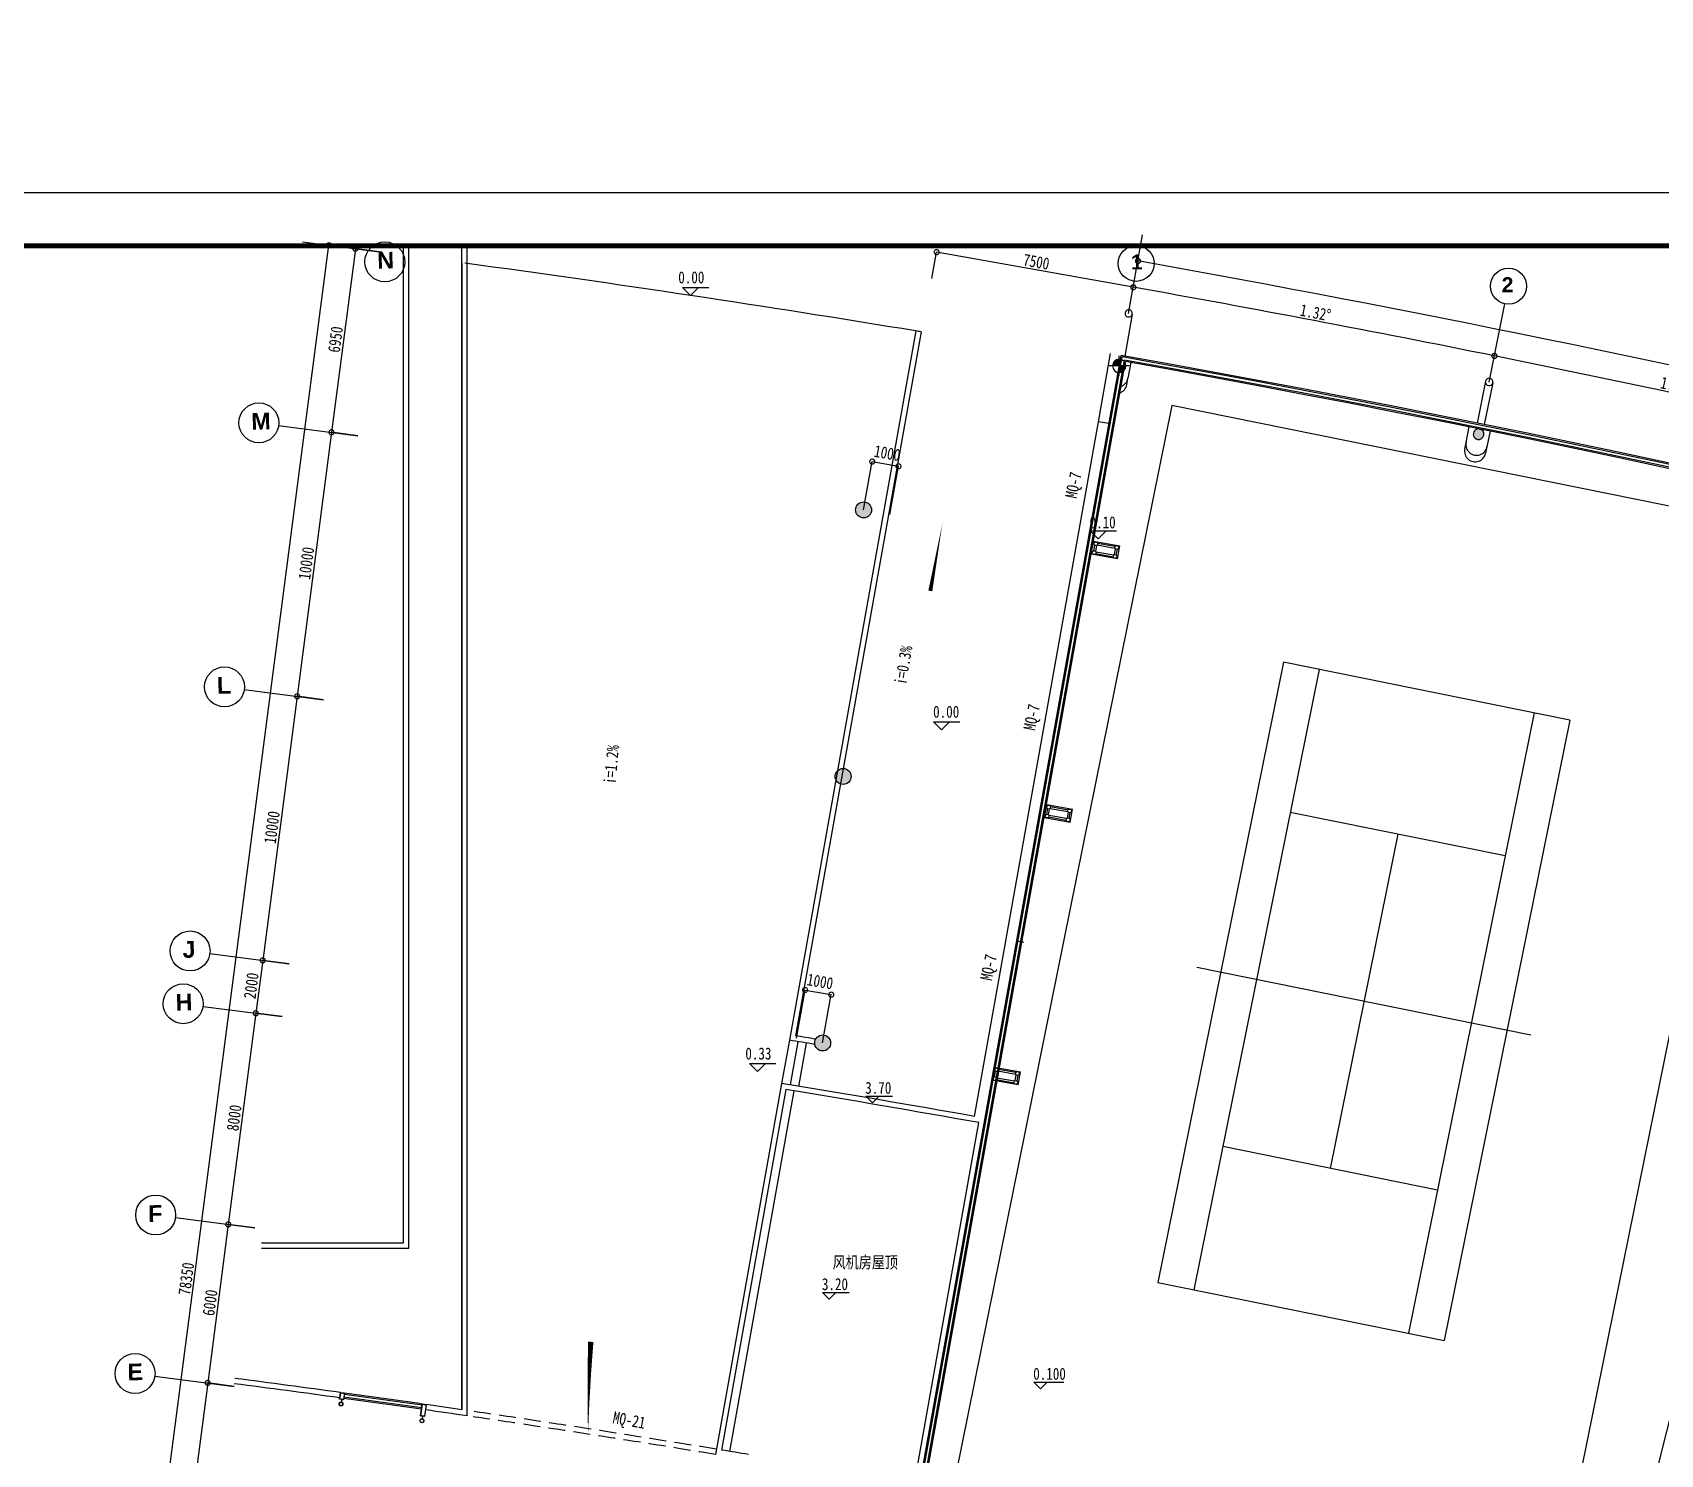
# Model space of a CAD drawing. Extents: x 23317406 to 24383751, y 42324270 to 43451021.
# Drawn here: x 23914445 to 23975572, y 43174654 to 43228047 of the extents above; entities that cross this region are included whole.
import ezdxf

# ---------------------------------------------------------------- set-up
doc = ezdxf.new("R2010")
doc.units = 0
doc.header["$MEASUREMENT"] = 0
doc.linetypes.add('HIDDEN', pattern=[9.525, 6.35, -3.175])
doc.layers.get('0').update_dxf_attribs({"linetype": 'CONTINUOUS'})
doc.layers.get('DEFPOINTS').update_dxf_attribs({"linetype": 'CONTINUOUS'})
for name, color, linetype in [('FRAME', 7, 'CONTINUOUS'), ('场地', 5, 'CONTINUOUS'), ('墙', 7, 'CONTINUOUS'), ('柱填充', 8, 'CONTINUOUS'), ('柱形', 7, 'CONTINUOUS'), ('标注', 7, 'CONTINUOUS'), ('汉字', 7, 'CONTINUOUS'), ('辅助件', 9, 'CONTINUOUS'), ('钢', 4, 'CONTINUOUS'), ('门窗', 7, 'CONTINUOUS')]:
    doc.layers.add(name, color=color, linetype=linetype)
doc.styles.add('Q1', font='SimSun.ttf', dxfattribs={"width": 0.8, "height": 450})
doc.styles.add('Q200', font='SimSun.ttf', dxfattribs={"width": 0.8, "height": 450})
doc.styles.add('T-SG-01$0$Arial', font='ARIALBD.TTF')
doc.dimstyles.new('Q2', dxfattribs={"dimscale": 150, "dimtxt": 2.5, "dimasz": 2.5, "dimexe": 0, "dimexo": 0, "dimgap": 0.5, "dimtad": 1, "dimdec": 4, "dimdsep": 46, "dimtxsty": 'Q200', "dimblk1": 'DOTSMALL', "dimblk2": 'DOTSMALL', "dimsah": 1, "dimcen": 2.5, "dimadec": 0, "dimazin": 0, "dimtfac": 1, "dimtdec": 3, "dimtmove": 2, "dimatfit": 3, "dimldrblk": 'DOTSMALL', "dimfxl": 1, "dimtolj": 1, "dimtzin": 10, "dimarcsym": 0})

# ---------------------------------------------------------------- blocks, each defined once
blk = doc.blocks.new('_DOTSMALL')
at = {"color": 0, "linetype": 'ByBlock', "const_width": 0.5}
blk.add_lwpolyline([(-0.0625, 0, 1), (0.0625, 0, 1)], format="xyb", close=True, dxfattribs=at)
blk = doc.blocks.new('*D104')
at = {"color": 0, "linetype": 'ByBlock'}
for p, q in [((23926566, 43219930), (23925669, 43213038)), ((23927558, 43219801), (23926566, 43219930)), ((23926661, 43212909), (23925669, 43213038))]:
    blk.add_line(p, q, dxfattribs=at)
at = {"layer": 'DEFPOINTS', "color": 0, "linetype": 'ByBlock'}
for p in [(23927558, 43219801), (23925669, 43213038), (23926661, 43212909)]:
    blk.add_point(p, dxfattribs=at)
at = {"color": 0, "linetype": 'ByBlock', "xscale": 375, "yscale": 375, "zscale": 375}
for p, rotation in [((23926566, 43219930), 82.58181283513231), ((23925669, 43213038), 262.5818128351323)]:
    blk.add_blockref('_DOTSMALL', p, dxfattribs=dict(at, rotation=rotation))
at = {"color": 0, "linetype": 'ByBlock', "insert": (23925820, 43216523), "char_height": 450, "attachment_point": 5, "rotation": 82.58181, "style": 'Q200'}
blk.add_mtext('\\A1;6950', dxfattribs=at)
blk = doc.blocks.new('*D105')
at = {"color": 0, "linetype": 'ByBlock'}
for p, q in [((23925669, 43213038), (23924378, 43203122)), ((23926661, 43212909), (23925669, 43213038)), ((23925369, 43202993), (23924378, 43203122))]:
    blk.add_line(p, q, dxfattribs=at)
at = {"layer": 'DEFPOINTS', "color": 0, "linetype": 'ByBlock'}
for p in [(23926661, 43212909), (23924378, 43203122), (23925369, 43202993)]:
    blk.add_point(p, dxfattribs=at)
at = {"color": 0, "linetype": 'ByBlock', "xscale": 375, "yscale": 375, "zscale": 375}
for p, rotation in [((23925669, 43213038), 82.58061064898352), ((23924378, 43203122), 262.5806106489835)]:
    blk.add_blockref('_DOTSMALL', p, dxfattribs=dict(at, rotation=rotation))
at = {"color": 0, "linetype": 'ByBlock', "insert": (23924726, 43208119), "char_height": 450, "attachment_point": 5, "rotation": 82.58061, "style": 'Q200'}
blk.add_mtext('\\A1;10000', dxfattribs=at)
blk = doc.blocks.new('*D106')
at = {"color": 0, "linetype": 'ByBlock'}
for p, q in [((23924378, 43203122), (23923086, 43193205)), ((23925369, 43202993), (23924378, 43203122)), ((23924078, 43193076), (23923086, 43193205))]:
    blk.add_line(p, q, dxfattribs=at)
at = {"layer": 'DEFPOINTS', "color": 0, "linetype": 'ByBlock'}
for p in [(23925369, 43202993), (23923086, 43193205), (23924078, 43193076)]:
    blk.add_point(p, dxfattribs=at)
at = {"color": 0, "linetype": 'ByBlock', "xscale": 375, "yscale": 375, "zscale": 375}
for p, rotation in [((23924378, 43203122), 82.58171975141055), ((23923086, 43193205), 262.5817197514105)]:
    blk.add_blockref('_DOTSMALL', p, dxfattribs=dict(at, rotation=rotation))
at = {"color": 0, "linetype": 'ByBlock', "insert": (23923435, 43198202), "char_height": 450, "attachment_point": 5, "rotation": 82.58172, "style": 'Q200'}
blk.add_mtext('\\A1;10000', dxfattribs=at)
blk = doc.blocks.new('*D107')
at = {"color": 0, "linetype": 'ByBlock'}
for p, q in [((23923087, 43193206), (23922828, 43191222)), ((23924078, 43193076), (23923087, 43193206)), ((23923820, 43191093), (23922828, 43191222))]:
    blk.add_line(p, q, dxfattribs=at)
at = {"layer": 'DEFPOINTS', "color": 0, "linetype": 'ByBlock'}
for p in [(23924078, 43193076), (23922828, 43191222), (23923820, 43191093)]:
    blk.add_point(p, dxfattribs=at)
at = {"color": 0, "linetype": 'ByBlock', "xscale": 375, "yscale": 375, "zscale": 375}
for p, rotation in [((23923087, 43193206), 82.5770579224273), ((23922828, 43191222), 262.5770579224273)]:
    blk.add_blockref('_DOTSMALL', p, dxfattribs=dict(at, rotation=rotation))
at = {"color": 0, "linetype": 'ByBlock', "insert": (23922660, 43192253), "char_height": 450, "attachment_point": 5, "rotation": 82.57706, "style": 'Q200'}
blk.add_mtext('\\A1;2000', dxfattribs=at)
blk = doc.blocks.new('*D108')
at = {"color": 0, "linetype": 'ByBlock'}
for p, q in [((23922828, 43191222), (23921795, 43183289)), ((23923820, 43191093), (23922828, 43191222)), ((23922787, 43183160), (23921795, 43183289))]:
    blk.add_line(p, q, dxfattribs=at)
at = {"layer": 'DEFPOINTS', "color": 0, "linetype": 'ByBlock'}
for p in [(23923820, 43191093), (23921795, 43183289), (23922787, 43183160)]:
    blk.add_point(p, dxfattribs=at)
at = {"color": 0, "linetype": 'ByBlock', "xscale": 375, "yscale": 375, "zscale": 375}
for p, rotation in [((23922828, 43191222), 82.58048096013515), ((23921795, 43183289), 262.5804809601352)]:
    blk.add_blockref('_DOTSMALL', p, dxfattribs=dict(at, rotation=rotation))
at = {"color": 0, "linetype": 'ByBlock', "insert": (23922014, 43187294), "char_height": 450, "attachment_point": 5, "rotation": 82.58048, "style": 'Q200'}
blk.add_mtext('\\A1;8000', dxfattribs=at)
blk = doc.blocks.new('*D109')
at = {"color": 0, "linetype": 'ByBlock'}
for p, q in [((23921795, 43183289), (23921021, 43177339)), ((23922787, 43183160), (23921795, 43183289)), ((23922012, 43177210), (23921021, 43177339))]:
    blk.add_line(p, q, dxfattribs=at)
at = {"layer": 'DEFPOINTS', "color": 0, "linetype": 'ByBlock'}
for p in [(23922787, 43183160), (23921021, 43177339), (23922012, 43177210)]:
    blk.add_point(p, dxfattribs=at)
at = {"color": 0, "linetype": 'ByBlock', "xscale": 375, "yscale": 375, "zscale": 375}
for p, rotation in [((23921795, 43183289), 82.58069057962739), ((23921021, 43177339), 262.5806905796274)]:
    blk.add_blockref('_DOTSMALL', p, dxfattribs=dict(at, rotation=rotation))
at = {"color": 0, "linetype": 'ByBlock', "insert": (23921110, 43180353), "char_height": 450, "attachment_point": 5, "rotation": 82.58069, "style": 'Q200'}
blk.add_mtext('\\A1;6000', dxfattribs=at)
blk = doc.blocks.new('*D110')
at = {"color": 0, "linetype": 'ByBlock'}
for p, q in [((23921021, 43177339), (23919729, 43167423)), ((23922012, 43177210), (23921021, 43177339)), ((23920721, 43167294), (23919729, 43167423))]:
    blk.add_line(p, q, dxfattribs=at)
at = {"layer": 'DEFPOINTS', "color": 0, "linetype": 'ByBlock'}
for p in [(23922012, 43177210), (23919729, 43167423), (23920721, 43167294)]:
    blk.add_point(p, dxfattribs=at)
at = {"color": 0, "linetype": 'ByBlock', "xscale": 375, "yscale": 375, "zscale": 375}
for p, rotation in [((23921021, 43177339), 82.5811036260263), ((23919729, 43167423), 262.5811036260264)]:
    blk.add_blockref('_DOTSMALL', p, dxfattribs=dict(at, rotation=rotation))
at = {"color": 0, "linetype": 'ByBlock', "insert": (23920077, 43172420), "char_height": 450, "attachment_point": 5, "rotation": 82.5811, "style": 'Q200'}
blk.add_mtext('\\A1;10000', dxfattribs=at)
blk = doc.blocks.new('*D113')
at = {"color": 0, "linetype": 'ByBlock'}
for p, q in [((23915459, 43142365), (23925575, 43220059)), ((23927557, 43219801), (23925575, 43220059)), ((23917441, 43142107), (23915459, 43142365))]:
    blk.add_line(p, q, dxfattribs=at)
at = {"layer": 'DEFPOINTS', "color": 0, "linetype": 'ByBlock'}
for p in [(23925575, 43220059), (23927557, 43219801), (23917441, 43142107)]:
    blk.add_point(p, dxfattribs=at)
at = {"color": 0, "linetype": 'ByBlock', "xscale": 375, "yscale": 375, "zscale": 375}
for p, rotation in [((23925575, 43220059), 82.58181509032717), ((23915459, 43142365), 262.5818150903272)]:
    blk.add_blockref('_DOTSMALL', p, dxfattribs=dict(at, rotation=rotation))
at = {"color": 0, "linetype": 'ByBlock', "insert": (23920219, 43181251), "char_height": 450, "attachment_point": 5, "rotation": 82.58182, "style": 'Q200'}
blk.add_mtext('\\A1;78350', dxfattribs=at)
blk = doc.blocks.new('*D123')
at = {"color": 0, "linetype": 'ByBlock'}
blk.add_arc((23850579, 42628619), 599173, 77.24798, 78.56798, dxfattribs=at)
at = {"layer": 'DEFPOINTS', "color": 0, "linetype": 'ByBlock'}
for p in [(23969734, 43217865), (23969139, 43214924), (23978343, 43214011), (23983056, 43213988), (23982614, 43212037)]:
    blk.add_point(p, dxfattribs=at)
at = {"color": 0, "linetype": 'ByBlock', "xscale": 375, "yscale": 375, "zscale": 375}
for p, rotation in [((23969338, 43215904), 168.5679804355514), ((23982835, 43213013), 347.2479804356645)]:
    blk.add_blockref('_DOTSMALL', p, dxfattribs=dict(at, rotation=rotation))
at = {"color": 0, "linetype": 'ByBlock', "insert": (23976158, 43214791), "char_height": 450, "attachment_point": 5, "rotation": 347.90798, "style": 'Q200'}
blk.add_mtext('\\A1;1.32°', dxfattribs=at)
blk = doc.blocks.new('*D124')
at = {"color": 0, "linetype": 'ByBlock'}
blk.add_arc((23850579, 42628619), 599173, 78.56798, 79.88798, dxfattribs=at)
at = {"layer": 'DEFPOINTS', "color": 0, "linetype": 'ByBlock'}
for p in [(23955953, 43219469), (23969734, 43217865), (23955602, 43217500), (23964824, 43216799), (23969139, 43214924)]:
    blk.add_point(p, dxfattribs=at)
at = {"color": 0, "linetype": 'ByBlock', "xscale": 375, "yscale": 375, "zscale": 375}
for p, rotation in [((23955777, 43218484), 169.8879804352466), ((23969338, 43215904), 348.5679804350403)]:
    blk.add_blockref('_DOTSMALL', p, dxfattribs=dict(at, rotation=rotation))
at = {"color": 0, "linetype": 'ByBlock', "insert": (23962621, 43217528), "char_height": 450, "attachment_point": 5, "rotation": 349.22798, "style": 'Q200'}
blk.add_mtext('\\A1;1.32°', dxfattribs=at)
blk = doc.blocks.new('*D125')
at = {"color": 0, "linetype": 'ByBlock'}
blk.add_arc((23850579, 42628619), 600173, 68.00798, 79.88798, dxfattribs=at)
at = {"layer": 'DEFPOINTS', "color": 0, "linetype": 'ByBlock'}
for p in [(23956128, 43220453), (23955602, 43217500), (24036361, 43199313), (24075704, 43186048), (24074581, 43183266)]:
    blk.add_point(p, dxfattribs=at)
at = {"color": 0, "linetype": 'ByBlock', "xscale": 375, "yscale": 375, "zscale": 375}
for p, rotation in [((23955953, 43219469), 169.8879804353957), ((24075330, 43185121), 338.007980435661)]:
    blk.add_blockref('_DOTSMALL', p, dxfattribs=dict(at, rotation=rotation))
at = {"color": 0, "linetype": 'ByBlock', "insert": (24016615, 43205680), "char_height": 450, "attachment_point": 5, "rotation": 343.94798, "style": 'Q200'}
blk.add_mtext('\\A1;11.88°', dxfattribs=at)
blk = doc.blocks.new('A$C78551AF3')
for points in [[(1500, 2500), (1500, 1500), (2500, 1500, 0.4142136)], [(500, 1500, 0.4142136), (1500, 500), (1500, 1500)]]:
    blk.add_hatch(color=256).paths.add_polyline_path(points)
for p, q in [((1500, 0), (1500, 3000)), ((0, 1500), (3000, 1500))]:
    blk.add_line(p, q)
blk.add_circle((1500, 1500), 1000)
blk = doc.blocks.new('A$C5D383393')
at = {"xscale": 0.25, "yscale": 0.25, "zscale": 0.25}
blk.add_blockref('A$C78551AF3', (0, 0), dxfattribs=at)
blk = doc.blocks.new('*D146')
at = {"color": 0, "linetype": 'ByBlock'}
for p, q in [((23948218, 43218816), (23948394, 43219801)), ((23955777, 43218484), (23948394, 43219801)), ((23955602, 43217500), (23955777, 43218484))]:
    blk.add_line(p, q, dxfattribs=at)
at = {"layer": 'DEFPOINTS', "color": 0, "linetype": 'ByBlock'}
for p in [(23948394, 43219801), (23948218, 43218816), (23955602, 43217500)]:
    blk.add_point(p, dxfattribs=at)
at = {"color": 0, "linetype": 'ByBlock', "xscale": 375, "yscale": 375, "zscale": 375}
for p, rotation in [((23948394, 43219801), 169.8879804354521), ((23955777, 43218484), 349.8879804354521)]:
    blk.add_blockref('_DOTSMALL', p, dxfattribs=dict(at, rotation=rotation))
at = {"color": 0, "linetype": 'ByBlock', "insert": (23952138, 43219438), "char_height": 450, "attachment_point": 5, "rotation": 349.88798, "style": 'Q200'}
blk.add_mtext('\\A1;7500', dxfattribs=at)
blk = doc.blocks.new('*D147')
at = {"color": 0, "linetype": 'ByBlock'}
for p, q in [((23945652, 43210121), (23945975, 43211936)), ((23945975, 43211936), (23946960, 43211760)), ((23946636, 43209945), (23946960, 43211760))]:
    blk.add_line(p, q, dxfattribs=at)
at = {"layer": 'DEFPOINTS', "color": 0, "linetype": 'ByBlock'}
for p in [(23946960, 43211760), (23945652, 43210121), (23946636, 43209945)]:
    blk.add_point(p, dxfattribs=at)
at = {"color": 0, "linetype": 'ByBlock', "xscale": 375, "yscale": 375, "zscale": 375}
for p, rotation in [((23945975, 43211936), 169.8879804351034), ((23946960, 43211760), 349.8879804351034)]:
    blk.add_blockref('_DOTSMALL', p, dxfattribs=dict(at, rotation=rotation))
at = {"color": 0, "linetype": 'ByBlock', "insert": (23946540, 43212254), "char_height": 450, "attachment_point": 5, "rotation": 349.88798, "style": 'Q200'}
blk.add_mtext('\\A1;1000', dxfattribs=at)
blk = doc.blocks.new('*D148')
at = {"color": 0, "linetype": 'ByBlock'}
for p, q in [((23943129, 43190280), (23943453, 43192094)), ((23943453, 43192094), (23944437, 43191919)), ((23944113, 43190104), (23944437, 43191919))]:
    blk.add_line(p, q, dxfattribs=at)
at = {"layer": 'DEFPOINTS', "color": 0, "linetype": 'ByBlock'}
for p in [(23944437, 43191919), (23943129, 43190280), (23944113, 43190104)]:
    blk.add_point(p, dxfattribs=at)
at = {"color": 0, "linetype": 'ByBlock', "xscale": 375, "yscale": 375, "zscale": 375}
for p, rotation in [((23943453, 43192094), 169.8879804355611), ((23944437, 43191919), 349.8879804355611)]:
    blk.add_blockref('_DOTSMALL', p, dxfattribs=dict(at, rotation=rotation))
at = {"color": 0, "linetype": 'ByBlock', "insert": (23944017, 43192413), "char_height": 450, "attachment_point": 5, "rotation": 349.88798, "style": 'Q200'}
blk.add_mtext('\\A1;1000', dxfattribs=at)
blk = doc.blocks.new('A$C3C4F7BE9')
at = {"layer": '场地'}
for p, q in [((8126, 44745), (0, 4559)), ((30670, 40187), (8126, 44745)), ((22544, 0), (30670, 40187)), ((12314, 35109), (7603, 11811)), ((23067, 32935), (12314, 35109)), ((13657, 34838), (8946, 11539)), ((21724, 33206), (17012, 9908)), ((23067, 32935), (18355, 9636)), ((20637, 27830), (12570, 29461)), ((16603, 28646), (14066, 16100)), ((21603, 21105), (9067, 23640)), ((18100, 15284), (10033, 16915)), ((7603, 11811), (18355, 9636)), ((0, 4559), (22543, 0))]:
    blk.add_line(p, q, dxfattribs=at)

msp = doc.modelspace()

# ---------------------------------------------------------------- hatches: boundary and pattern name
at = {"layer": '柱填充'}
h = msp.add_hatch(color=256, dxfattribs=at)
edge = h.paths.add_edge_path()
edge.add_arc((23945651.59366, 43210120.73437), 300, 0, 360)
edge = h.paths.add_edge_path()
edge.add_arc((23944882.56682, 43200113.05359), 300, 0, 360)
edge = h.paths.add_edge_path()
edge.add_arc((23944113.42506, 43190104.72846), 300, 0, 360)
edge = h.paths.add_edge_path()
edge.add_arc((23968743.57759, 43212964.09869), 200, 258.5679804352, 78.5679804346, ccw=False)
edge.add_arc((23968743.57759, 43212964.09869), 200, 78.5679804346, 258.5679804352, ccw=False)
edge = h.paths.add_edge_path()
edge.add_arc((23982172.85705, 43210086.6165), 200, 257.2479804358, 77.2479804347, ccw=False)
edge.add_arc((23982172.85705, 43210086.6165), 200, 77.2479804347, 257.2479804358, ccw=False)
edge = h.paths.add_edge_path()
edge.add_arc((23995532.80716, 43206900.86555), 200, 255.9279804354, 75.9279804349, ccw=False)
edge.add_arc((23995532.80716, 43206900.86555), 200, 75.9279804349, 255.9279804354, ccw=False)

# ---------------------------------------------------------------- linework, layer by layer
for p, q in [((23955601.70329, 43217499.6961), (23956128.42305, 43220453.09521)), ((23924583.26406, 43220188.05308), (23927558.14996, 43219800.68514)), ((23969139.4746, 43214924.07923), (23969734.08999, 43217864.56091)), ((23923685.77215, 43213296.24575), (23926660.65805, 43212908.87781)), ((23922394.54569, 43203379.95944), (23925369.43158, 43202992.5915)), ((23921103.31922, 43193463.67312), (23924078.20511, 43193076.30518)), ((23920844.98862, 43191480.42697), (23923819.87451, 43191093.05903)), ((23919812.00745, 43183547.39792), (23922786.89334, 43183160.02998)), ((23919037.27157, 43177597.62613), (23922012.15746, 43177210.25819))]:
    msp.add_line(p, q)
at = {"color": 2}
for centre, radius in [((23927672.83226, 43219437.32865), 750), ((23955885.44658, 43219379.5313, -1), 675), ((23969867.87846, 43218526.16929), 675), ((23922942.05068, 43213393.08773), 750), ((23921650.82421, 43203476.80142), 750), ((23920359.59775, 43193560.51511), 750), ((23920101.26715, 43191577.26896), 750), ((23919068.28597, 43183644.23991), 750), ((23918293.55009, 43177694.46812), 750)]:
    msp.add_circle(centre, radius, dxfattribs=at)
at = {"layer": 'FRAME'}
msp.add_lwpolyline([(23898114.9548, 43053839.75614), (23898114.9548, 43222039.75614), (24135914.9548, 43222039.75614), (24135914.9548, 43053839.75614)], close=True, dxfattribs=at)
at = {"layer": 'FRAME', "const_width": 180}
msp.add_lwpolyline([(23903114.9548, 43055839.75614), (23903114.9548, 43220039.75614), (24133914.9548, 43220039.75614), (24133914.9548, 43055839.75614)], close=True, dxfattribs=at)
at = {"layer": '场地'}
for p, q in [((23947612.09782, 43216841.86304), (23942862.42094, 43190209.69041)), ((23947809.44172, 43216809.27511), (23943094.90399, 43190374.13318)), ((23942862.42094, 43190209.69041), (23942573.28413, 43188588.45564)), ((23943177.45017, 43190153.50697), (23942888.31337, 43188532.27219)), ((23943492.47941, 43190097.32353), (23943203.34261, 43188476.08875))]:
    msp.add_line(p, q, dxfattribs=at)
for centre, radius, start, end in [((23850578.58196, 42628618.81785), 596172.67138, 80.6331355208, 82.27904169929), ((23850578.5701, 42628618.74611), 596172.74409, 80.61360024294, 80.63282302627), ((23850578.58196, 42628618.81785), 569322.67138, 80.5707496245, 80.647823381), ((23850578.58196, 42628618.81785), 569122.67138, 80.5707080443, 80.6682270118)]:
    msp.add_arc(centre, radius, start, end, dxfattribs=at)
at = {"layer": '墙', "ltscale": 5000}
msp.add_line((23930570, 43219400.69565), (23930570, 43176331.07878), dxfattribs=at)
at = {"layer": '墙'}
for p, q in [((23954470.48544, 43213435.03406), (23954926.99954, 43215994.77921)), ((23955679.43443, 43215657.29527), (23955574.22254, 43215067.35595)), ((23954864.29563, 43213364.93735), (23954470.48544, 43213435.03406))]:
    msp.add_line(p, q, dxfattribs=at)
for points in [[(23968272.11842, 43212650.75827), (23968391.04153, 43213238.85474)], [(23969175.16986, 43213080.29007), (23969056.24676, 43212492.1936)]]:
    msp.add_lwpolyline(points, dxfattribs=at)
at = {"layer": '墙', "ltscale": 5000}
for start, end in [(67.1172342395, 67.1172342395), (66.2587266313, 66.2587266313), (64.4772342395, 64.4772342395), (64.9387266313, 64.9387266313)]:
    msp.add_arc((23850578.58196, 42857442.58139), 533172.67138, start, end, dxfattribs=at)
at = {"layer": '墙'}
for centre, radius, start, end in [((23850634.74669, 42857737.27781), 530172.67138, 79.4743453394, 79.4743453394), ((23850639.30178, 42857736.37231), 530172.67138, 78.1227654233, 78.1227654233), ((23850644.55659, 42857735.23786), 530172.67138, 77.5606287088, 77.5606287088), ((23850649.0789, 42857734.18074), 530172.67138, 76.2090487927, 76.2090487927), ((23955179.54577, 43215137.5577), 400, 290.0322397425, 349.8879385898), ((23968664.63581, 43212571.52021), 399.56457, 168.5055077149, 348.5488349659)]:
    msp.add_arc(centre, radius, start, end, dxfattribs=at)
at = {"layer": '柱形'}
for p, q in [((23949817.79315, 43187346.66907), (23954470.48544, 43213435.03406)), ((23954283.79186, 43208948.21506), (23955268.6398, 43208772.17213)), ((23954323.08582, 43208798.32648), (23954284.67803, 43208582.96809)), ((23954391.99846, 43208786.03635), (23954353.59068, 43208570.67796)), ((23954421.70291, 43208806.74047), (23955090.1564, 43208687.25349)), ((23954434.02027, 43208875.64826), (23955102.47376, 43208756.16127)), ((23955071.92635, 43208442.31993), (23955110.78028, 43208657.59874)), ((23955140.81339, 43208429.88707), (23955179.66731, 43208645.16587)), ((23955179.83351, 43208280.12117), (23955268.6398, 43208772.17213)), ((23955179.83351, 43208280.12117), (23954196.00523, 43208455.98184)), ((23955029.76812, 43208352.65884), (23954362.008, 43208472.02188)), ((23955042.08548, 43208421.56662), (23954374.32536, 43208540.92967)), ((23952515.37675, 43199055.06035), (23952427.59012, 43198562.82713)), ((23952515.37675, 43199055.06035), (23953500.22469, 43198879.01742)), ((23952554.6707, 43198905.17177), (23952516.26292, 43198689.81338)), ((23952623.58335, 43198892.88164), (23952585.17556, 43198677.52325)), ((23952653.2878, 43198913.58577), (23953321.74128, 43198794.09878)), ((23952665.60516, 43198982.49355), (23953334.05865, 43198863.00656)), ((23953411.4184, 43198386.96646), (23953500.22469, 43198879.01742)), ((23953411.4184, 43198386.96646), (23952427.59012, 43198562.82713)), ((23953261.35301, 43198459.50413), (23952593.59289, 43198578.86717)), ((23953273.67037, 43198528.41191), (23952605.91025, 43198647.77496)), ((23953303.51123, 43198549.16523), (23953342.36516, 43198764.44403)), ((23953372.39827, 43198536.73236), (23953411.2522, 43198752.01117)), ((23950466.06637, 43188704.06123), (23950554.0501, 43189196.27408)), ((23950554.0501, 43189196.27408), (23951538.89806, 43189020.23114)), ((23950593.34148, 43189046.37109), (23950554.93369, 43188831.0127)), ((23950662.25412, 43189034.08096), (23950623.84634, 43188818.72258)), ((23950691.95857, 43189054.78509), (23951360.41206, 43188935.2981)), ((23950704.27593, 43189123.69287), (23951372.72942, 43189004.20589)), ((23942572.69813, 43188585.16983), (23940088.09896, 43174653.63819)), ((23951450.08918, 43188528.16579), (23950466.06637, 43188704.06123)), ((23951300.02378, 43188600.70345), (23950632.26366, 43188720.0665)), ((23951312.34114, 43188669.61124), (23950644.58102, 43188788.97428)), ((23951342.18201, 43188690.36455), (23951381.03594, 43188905.64335)), ((23951411.06905, 43188677.93169), (23951449.92297, 43188893.21049)), ((23951450.08918, 43188528.16579), (23951538.89806, 43189020.23114)), ((23942734.94706, 43188355.799), (23940320.59568, 43174818.15756)), ((23947565.4643, 43173578.38734), (23949979.59033, 43187114.76522)), ((23926047.78492, 43176721.01647), (23926034.14389, 43176621.95123)), ((23926053.72883, 43176720.19801), (23926040.08781, 43176621.13277)), ((23929087.51621, 43176090.9267), (23929073.5693, 43175991.90406)), ((23929093.45757, 43176090.08989), (23929079.51066, 43175991.06725))]:
    msp.add_line(p, q, dxfattribs=at)
for points in [[(23926010.5605, 43176978.50112, -0.0000338739), (23926159.15767, 43176958.03455), (23926125.05511, 43176710.37144, 0.0000677785), (23925976.45725, 43176730.83297)], [(23926015.68598, 43176971.73893, -0.0000311642), (23926152.39538, 43176952.90968), (23926119.92977, 43176717.13459, 0.0000623556), (23925983.21973, 43176735.9592)], [(23929079.56836, 43176547.12896, -0.0000338739), (23929228.10161, 43176526.20357), (23929164.75316, 43176080.04308, 0.0000677785), (23929016.2192, 43176100.96344)], [(23929084.67293, 43176540.35097, -0.0000311642), (23929221.32352, 43176521.09961), (23929159.64872, 43176086.82203, 0.0000623556), (23929022.99748, 43176106.06876)]]:
    msp.add_lwpolyline(points, format="xyb", close=True, dxfattribs=at)
for centre, radius in [((23945651.59366, 43210120.73437), 300), ((23954308.38319, 43208517.18588), 70), ((23954368.1857, 43208851.86151), 70), ((23955155.99097, 43208711.04023), 70), ((23955095.60269, 43208376.44558), 70), ((23944882.56682, 43200113.05359), 300), ((23952599.77059, 43198958.70681), 70), ((23953387.57586, 43198817.88552), 70), ((23952540.07568, 43198623.98821), 70), ((23953327.18758, 43198483.29087), 70), ((23944113.42506, 43190104.72846), 300), ((23950638.44136, 43189099.90613), 70), ((23951426.24663, 43188959.08485), 70), ((23950578.74645, 43188765.18754), 70), ((23951365.85835, 43188624.4902), 70), ((23926026.88508, 43176547.24307), 75), ((23926026.88508, 43176547.24307), 69), ((23929066.0798, 43175917.21867), 75), ((23929066.0798, 43175917.21867), 69)]:
    msp.add_circle(centre, radius, dxfattribs=at)
for centre, radius, start, end in [((23968743.57759, 43212964.09869), 200, 78.5679804346, 258.5679804352), ((23968743.57759, 43212964.09869), 200, 78.5679804346, 258.5679804352), ((23968743.57759, 43212964.09869), 200, 258.5679804352, 78.5679804346), ((23968743.57759, 43212964.09869), 200, 258.5679804352, 78.5679804346), ((23850578.58196, 42628618.81785), 567472.67138, 79.928367074, 80.6704958202), ((23850578.58196, 42628618.81785), 567272.67138, 79.9081808729, 80.65056945), ((23850578.58196, 42628618.81785), 553522.67138, 80.5635917975, 80.6695140063)]:
    msp.add_arc(centre, radius, start, end, dxfattribs=at)
at = {"layer": '汉字', "color": 0}
for p, q in [((23938850.37455, 43218475.33902), (23939839.1344, 43218475.33902)), ((23938850.37455, 43218475.33902), (23939150.37455, 43218175.33902)), ((23939450.37455, 43218475.33902), (23939150.37455, 43218175.33902)), ((23954159.28183, 43209334.87348), (23955148.04168, 43209334.87348)), ((23954159.28183, 43209334.87348), (23954459.28183, 43209034.87348)), ((23954759.28183, 43209334.87348), (23954459.28183, 43209034.87348)), ((23948279.89819, 43202164.34429), (23949268.65805, 43202164.34429)), ((23948279.89819, 43202164.34429), (23948579.89819, 43201864.34429)), ((23948879.89819, 43202164.34429), (23948579.89819, 43201864.34429)), ((23941368.70549, 43189329.0715), (23942357.46534, 43189329.0715)), ((23941368.70549, 43189329.0715), (23941668.70549, 43189029.0715)), ((23941968.70549, 43189329.0715), (23941668.70549, 43189029.0715)), ((23945737.5984, 43188105.13972), (23946741.52927, 43188105.13972)), ((23945737.5984, 43188105.13972), (23945987.5984, 43187855.13972)), ((23946237.5984, 43188105.13972), (23945987.5984, 43187855.13972)), ((23944110.61306, 43180733.84426), (23945114.54393, 43180733.84426)), ((23944110.61306, 43180733.84426), (23944360.61306, 43180483.84426)), ((23944610.61306, 43180733.84426), (23944360.61306, 43180483.84426)), ((23952045.4202, 43177367.61962), (23953163.4202, 43177367.61962)), ((23952045.4202, 43177367.61962), (23952295.4202, 43177117.61962)), ((23952545.4202, 43177367.61962), (23952295.4202, 43177117.61962))]:
    msp.add_line(p, q, dxfattribs=at)
msp.add_lwpolyline([(23939150.37455, 43218175.33902, 0, 0, 0.0415281239), (23935404.95131, 43178882.87789, 200, 0, 0.012220832), (23935302.20938, 43175396.51861, 0, 0, 2.839322876)], format="xyseb", dxfattribs=at)
at = {"layer": '汉字'}
msp.add_lwpolyline([(23946853.62154, 43199773.80539, 0, 0, 0), (23948156.45976, 43207079.02067, 150, 0, 0), (23948609.46275, 43209619.0785, 150, 0, 0)], format="xyseb", dxfattribs=at)
at = {"layer": '辅助件'}
for p, q in [((23930570, 43176331.07878), (23930570, 43219969.59525)), ((23930770, 43176099.69892), (23930770, 43219969.59525))]:
    msp.add_line(p, q, dxfattribs=at)
at = {"layer": '辅助件', "ltscale": 100}
msp.add_line((23943030.28697, 43188303.12702), (23940615.93559, 43174765.48559), dxfattribs=at)
at = {"layer": '辅助件'}
for points in [[(23923035.64324, 43182604.23646), (23928370, 43182604.23646), (23928370, 43219969.59525)], [(23923035.64324, 43182404.23646), (23928570, 43182404.23646), (23928570, 43219969.59525)]]:
    msp.add_lwpolyline(points, dxfattribs=at)
for radius, start, end in [(553522.67138, 82.1675884865, 82.5824159486), (553322.67138, 82.1675912926, 82.5824159486), (553322.67138, 81.6669456225, 81.8312074848), (553522.67138, 81.6909003509, 81.8312622863)]:
    msp.add_arc((23850578.58196, 42628618.81785), radius, start, end, dxfattribs=at)
at = {"layer": '辅助件', "linetype": 'HIDDEN', "ltscale": 100}
for radius in [553522.67138, 553322.67138]:
    msp.add_arc((23850578.58196, 42628618.81785), radius, 80.6905082079, 81.6669456225, dxfattribs=at)
at = {"layer": '钢', "ltscale": 30}
for p, q in [((23955737.4197, 43217477.5301), (23955456.14743, 43215900.39299)), ((23969005.10022, 43214953.29911), (23968687.57118, 43213383.06)), ((23969274.64438, 43214898.7927), (23968957.11533, 43213328.55359))]:
    msp.add_line(p, q, dxfattribs=at)
at = {"layer": '钢'}
for p, q in [((23955530.28102, 43214820.97259), (23955574.15893, 43215067.00174)), ((23968222.66252, 43212406.18982), (23968272.19621, 43212651.14293)), ((23969056.24676, 43212492.1936), (23969007.23535, 43212247.62571))]:
    msp.add_line(p, q, dxfattribs=at)
for centre, radius, start, end in [((23955602.05563, 43217501.67173), 137.5, 169.8881095193, 349.8878513512), ((23955602.05552, 43217501.67112), 137.5, 349.8881095193, 169.8878513512), ((23955136.0812, 43214891.36536), 400, 289.9601503812, 349.8879385898), ((23969139.87236, 43214926.04621), 137.5, 168.5681095198, 348.5678513517), ((23969139.87224, 43214926.0456), 137.5, 348.5681095198, 168.5678513517), ((23968615.17112, 43212326.90777), 400, 168.5679804354, 348.5679804355)]:
    msp.add_arc(centre, radius, start, end, dxfattribs=at)
at = {"layer": '门窗'}
for p, q in [((23947762.35758, 43173543.27269), (23955320.78609, 43215924.54991)), ((23947776.46585, 43173337.59853), (23955361.23038, 43215866.54587)), ((23947874.90931, 43173320.02342), (23955442.11674, 43215750.5254)), ((23947924.12985, 43173311.22919), (23955482.55882, 43215692.50897))]:
    msp.add_line(p, q, dxfattribs=at)
for centre, radius, start, end in [((23850578.58196, 42628618.81785), 596572.67138, 69.32798393859, 79.88798043549), ((23850578.58196, 42628618.81785), 596522.67138, 69.33278641943, 79.88317795419), ((23850578.58196, 42628618.81785), 596422.67138, 69.34239379691, 79.87357057579), ((23850578.58196, 42628618.81785), 596372.67138, 69.34719869401, 79.86876567823), ((23850578.58196, 42628618.81785), 574222.67138, 79.86004211167, 79.88798043542), ((22997885.10525, 36564554.22339), 6677092.94054, 81.983536361893, 82.008822679596), ((22963957.6972, 36322937.55618), 6921179.99188, 81.984355442467, 82.008756496183), ((22963957.6972, 36322937.55618), 6921229.99188, 81.984355442467, 82.008757587527), ((22997885.10525, 36564554.22339), 6677042.94054, 81.983536361893, 82.008821548835)]:
    msp.add_arc(centre, radius, start, end, dxfattribs=at)

# ---------------------------------------------------------------- block references
at = {"xscale": -1}
msp.add_blockref('A$C5D383393', (23955625.55716, 43215155.76325), dxfattribs=at)
at = {"layer": '场地'}
msp.add_blockref('A$C3C4F7BE9', (23949102.27137, 43169297.25326), dxfattribs=at)
at = {"layer": '场地', "xscale": -1, "rotation": 334.4959608708573}
msp.add_blockref('A$C3C4F7BE9', (23994458.00845, 43159032.61718), dxfattribs=at)

# ---------------------------------------------------------------- texts
at = {"color": 3, "style": 'T-SG-01$0$Arial'}
for s, p in [('N', (23927395.17023, 43219177.46264)), ('M', (23922664.38866, 43213133.22173)), ('L', (23921373.16219, 43203216.93541)), ('J', (23920081.93572, 43193300.6491)), ('H', (23919823.60512, 43191317.40295)), ('F', (23918790.62395, 43183384.3739)), ('E', (23918015.88807, 43177434.60211))]:
    msp.add_text(s, height=625, rotation=1.2124076045, dxfattribs=at).set_placement(p)
for s, p in [('1', (23955692.64635, 43219150.99178, -1)), ('2', (23969613.08995, 43218297.62977))]:
    msp.add_text(s, height=562.5, dxfattribs=at).set_placement(p)
at = {"layer": '标注', "color": 0, "style": 'Q200', "width": 0.8}
for s, rotation, p in [('i=0.3%', 80.6451600978, (23947245.3896, 43203532.52255)), ('i=1.2%', 85.0266794548, (23936338.42039, 43199811.32971))]:
    msp.add_text(s, height=450, rotation=rotation, dxfattribs=at).set_placement(p)
at = {"layer": '汉字', "color": 0, "style": 'Q1', "width": 0.8}
for s, p in [('0.00', (23938691.80931, 43218630.04242)), ('0.10', (23954136.85177, 43209429.68138)), ('0.00', (23948261.95546, 43202319.04769)), ('0.33', (23941210.14025, 43189483.77489)), ('3.70', (23945712.51801, 43188195.81774)), ('风机房屋顶', (23944486.38701, 43181643.92709)), ('3.20', (23944085.53267, 43180824.52228)), ('0.100', (23952020.33981, 43177458.29764))]:
    msp.add_text(s, height=450, dxfattribs=at).set_placement(p)
for s, rotation, p in [('MQ-7', 78.6220405257, (23953651.72863, 43210528.80181, 2)), ('MQ-7', 78.6220405257, (23952084.92345, 43201813.27978, 2)), ('MQ-7', 78.6220405257, (23950465.89159, 43192419.30385, 2)), ('MQ-21', 349.6925000387, (23936207.19727, 43175832.12511))]:
    msp.add_text(s, height=450, rotation=rotation, dxfattribs=at).set_placement(p)

# ---------------------------------------------------------------- dimensions: what is measured, and where the dimension line sits
at = {"layer": '标注'}
for base, line1, line2, picture, middle in [((24036361.09672, 43199313.21302), ((23955601.70329, 43217499.6961), (23956128.42305, 43220453.09521)), ((24074580.75686, 43183266.06649), (24075704.1892, 43186047.77456)), '*D125', (24016615.27058, 43205679.68735)), ((23964824.19396, 43216798.91805), ((23955601.70329, 43217499.6961), (23955952.8498, 43219468.62884)), ((23969139.4746, 43214924.07923), (23969734.08999, 43217864.56091)), '*D124', (23962620.97834, 43217527.96631)), ((23978343.37455, 43214011.035), ((23982614.32068, 43212037.28558), (23983055.78431, 43213987.95466)), ((23969139.4746, 43214924.07923), (23969734.08999, 43217864.56091)), '*D123', (23976157.53818, 43214790.64375))]:
    dim = msp.add_angular_dim_2l(base=base, line1=line1, line2=line2, dimstyle='Q2', override={"dimadec": 4, "dimazin": 2}, dxfattribs=at)
    dim.commit()
    dim.dimension.update_dxf_attribs({"geometry": picture, "text_midpoint": middle})
for p1, p2, distance, picture, middle in [((23917441.2157589607, 43142106.6046526879), (23927557.0103622191, 43219800.8335156217), 1999.0239926631, '*D113', (23920219.3313597515, 43181250.5468378216)), ((23927557.97513, 43219800.7079), (23926660.65805, 43212908.87781), -1000.08603, '*D104', (23925820.11198, 43216522.64745)), ((23955601.70329, 43217499.6961), (23948218.20552, 43218816.49549), -1000, '*D146', (23952138.19963, 43219437.90208)), ((23926660.65806, 43212908.87781), (23925369.34627, 43202992.6026), -1000.08604, '*D105', (23924725.80107, 43208118.62185)), ((23945651.59366, 43210120.73437), (23946636.06003, 43209945.16112), 1843.46157, '*D147', (23946539.91335, 43212253.86604)), ((23925369.32495, 43202992.60538), (23924078.20511, 43193076.30518), -1000.08603, '*D106', (23923434.5607, 43198202.31197)), ((23924078.20511, 43193076.30518), (23923819.81978, 43191093.06616), -1000.08602, '*D107', (23922659.82178, 43192252.64725)), ((23943128.84378, 43190279.65737), (23944113.31015, 43190104.08412), 1843.46157, '*D148', (23944017.16347, 43192412.78904)), ((23923819.89607, 43191093.05622), (23922786.82868, 43183160.0384), -999.93479, '*D108', (23922014.31164, 43187294.41234)), ((23922786.89334, 43183160.02998), (23922012.11457, 43177210.26378), -999.95675, '*D109', (23921110.43084, 43180353.01003)), ((23922012.15746, 43177210.25819), (23920720.93099, 43167293.97188), -1000, '*D110', (23920077.42701, 43172419.97448))]:
    dim = msp.add_aligned_dim(p1=p1, p2=p2, distance=distance, dimstyle='Q2', dxfattribs=at)
    dim.commit()
    dim.dimension.update_dxf_attribs({"geometry": picture, "text_midpoint": middle})

doc.saveas('drawing.dxf')
